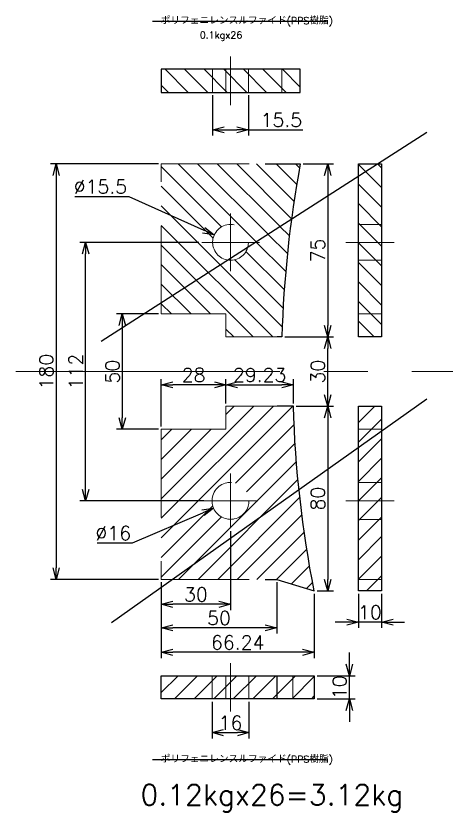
# Model space of a CAD drawing. Header units: millimetres. Extents: x -16130 to 36813, y -8099 to 27484.
# Drawn here: x 8055.4 to 8241.7, y 26380.9 to 26725.8 of the extents above; entities that cross this region are included whole.
import ezdxf

# ---------------------------------------------------------------- set-up
doc = ezdxf.new("R2010")
doc.units = ezdxf.units.MM
doc.header["$LTSCALE"] = 6
doc.header["$PDMODE"] = 99
doc.header["$PDSIZE"] = 1
doc.linetypes.add('CENTER2', pattern=[28.575, 19.05, -3.175, 3.175, -3.175])
doc.linetypes.add('HIDDEN', pattern=[9.525, 6.35, -3.175])
for name, color, linetype, lineweight in [('04_HIDDEN', 2, 'HIDDEN', 13), ('05_CENTER', 4, 'CENTER2', 13), ('08_DIM', 3, 'Continuous', 13)]:
    doc.layers.add(name, color=color, linetype=linetype, lineweight=lineweight)
doc.styles.add('KSS_TXT', font='txt.shx', dxfattribs={"bigfont": 'extfont2.shx'})
doc.dimstyles.new('KSS_DIM', dxfattribs={"dimtxt": 3, "dimasz": 2.5, "dimexe": 1.25, "dimexo": 0.625, "dimtad": 1, "dimdsep": 46, "dimtxsty": 'KSS_TXT', "dimblk": 'OPEN30', "dimcen": 0, "dimazin": 2, "dimtfac": 0.75, "dimtmove": 0, "dimatfit": 3, "dimldrblk": 'OPEN30', "dimfxl": 1, "dimtolj": 1, "dimarcsym": 0})
doc.dimstyles.new('KSS_DIM$3', dxfattribs={"dimtxt": 3, "dimasz": 2.5, "dimexe": 1.25, "dimexo": 0.625, "dimtad": 1, "dimtih": 1, "dimtoh": 1, "dimdsep": 46, "dimtxsty": 'KSS_TXT', "dimblk": 'OPEN30', "dimcen": 0, "dimazin": 2, "dimtfac": 0.75, "dimtofl": 0, "dimtmove": 0, "dimatfit": 3, "dimldrblk": 'OPEN30', "dimfxl": 1, "dimtolj": 1, "dimarcsym": 0})

# ---------------------------------------------------------------- blocks, each defined once
blk = doc.blocks.new('_Open30')
at = {"color": 0, "linetype": 'ByBlock', "lineweight": -2}
for p, q in [((-1, 0.268), (0, 0)), ((0, 0), (-1, -0.268)), ((0, 0), (-1, 0))]:
    blk.add_line(p, q, dxfattribs=at)
blk = doc.blocks.new('*D907')
at = {"layer": '08_DIM', "color": 0, "lineweight": -2, "transparency": 16777216}
for p, q in [((8117.07, 26596.71), (8098.96, 26596.71)), ((8101.46, 26591.71), (8101.46, 26551.71)), ((8117.07, 26546.71), (8098.96, 26546.71))]:
    blk.add_line(p, q, dxfattribs=at)
at = {"layer": 'Defpoints', "color": 0, "transparency": 16777216}
for p in [(8118.32, 26596.71), (8101.46, 26546.71), (8118.32, 26546.71)]:
    blk.add_point(p, dxfattribs=at)
at = {"layer": '08_DIM', "color": 0, "lineweight": -2, "transparency": 16777216, "xscale": 5, "yscale": 5, "zscale": 5}
for p, rotation in [((8101.46, 26596.71), 90), ((8101.46, 26546.71), 270)]:
    blk.add_blockref('_Open30', p, dxfattribs=dict(at, rotation=rotation))
at = {"layer": '08_DIM', "color": 0, "transparency": 16777216, "insert": (8097.21, 26571.71), "char_height": 6, "attachment_point": 5, "rotation": 90, "style": 'KSS_TXT'}
blk.add_mtext('\\A1;50', dxfattribs=at)
blk = doc.blocks.new('*D908')
at = {"layer": '08_DIM', "color": 0, "lineweight": -2, "transparency": 16777216}
for p, q in [((8171.8, 26586.71), (8192.9, 26586.71)), ((8190.4, 26561.71), (8190.4, 26581.71)), ((8176.8, 26556.71), (8192.9, 26556.71))]:
    blk.add_line(p, q, dxfattribs=at)
at = {"layer": 'Defpoints', "color": 0, "transparency": 16777216}
for p in [(8170.55, 26586.71), (8190.4, 26586.71), (8175.55, 26556.71)]:
    blk.add_point(p, dxfattribs=at)
at = {"layer": '08_DIM', "color": 0, "lineweight": -2, "transparency": 16777216, "xscale": 5, "yscale": 5, "zscale": 5}
for p, rotation in [((8190.4, 26586.71), 90), ((8190.4, 26556.71), 270)]:
    blk.add_blockref('_Open30', p, dxfattribs=dict(at, rotation=rotation))
at = {"layer": '08_DIM', "color": 0, "transparency": 16777216, "insert": (8186.15, 26571.71), "char_height": 6, "attachment_point": 5, "rotation": 90, "style": 'KSS_TXT'}
blk.add_mtext('\\A1;30', dxfattribs=at)
blk = doc.blocks.new('*D909')
at = {"layer": '08_DIM', "color": 0, "lineweight": -2, "transparency": 16777216}
for p, q in [((8118.32, 26547.96), (8118.32, 26568.48)), ((8141.32, 26565.98), (8123.32, 26565.98)), ((8146.32, 26557.96), (8146.32, 26568.48))]:
    blk.add_line(p, q, dxfattribs=at)
at = {"layer": 'Defpoints', "color": 0, "transparency": 16777216}
for p in [(8118.32, 26565.98), (8146.32, 26556.71), (8118.32, 26546.71)]:
    blk.add_point(p, dxfattribs=at)
at = {"layer": '08_DIM', "color": 0, "lineweight": -2, "transparency": 16777216, "xscale": 5, "yscale": 5, "zscale": 5, "rotation": 180}
blk.add_blockref('_Open30', (8118.32, 26565.98), dxfattribs=at)
at = {"layer": '08_DIM', "color": 0, "lineweight": -2, "transparency": 16777216, "xscale": 5, "yscale": 5, "zscale": 5}
blk.add_blockref('_Open30', (8146.32, 26565.98), dxfattribs=at)
at = {"layer": '08_DIM', "color": 0, "transparency": 16777216, "insert": (8132.32, 26570.23), "char_height": 6, "attachment_point": 5, "style": 'KSS_TXT'}
blk.add_mtext('\\A1;28', dxfattribs=at)
blk = doc.blocks.new('*D910')
at = {"layer": '08_DIM', "color": 0, "lineweight": -2, "transparency": 16777216}
for p, q in [((8148.32, 26502.62), (8148.32, 26468.41)), ((8118.32, 26480.46), (8118.32, 26468.41)), ((8143.32, 26470.91), (8123.32, 26470.91))]:
    blk.add_line(p, q, dxfattribs=at)
at = {"layer": 'Defpoints', "color": 0, "transparency": 16777216}
for p in [(8148.32, 26503.87), (8118.32, 26481.71), (8118.32, 26470.91)]:
    blk.add_point(p, dxfattribs=at)
at = {"layer": '08_DIM', "color": 0, "lineweight": -2, "transparency": 16777216, "xscale": 5, "yscale": 5, "zscale": 5, "rotation": 180}
blk.add_blockref('_Open30', (8118.32, 26470.91), dxfattribs=at)
at = {"layer": '08_DIM', "color": 0, "lineweight": -2, "transparency": 16777216, "xscale": 5, "yscale": 5, "zscale": 5}
blk.add_blockref('_Open30', (8148.32, 26470.91), dxfattribs=at)
at = {"layer": '08_DIM', "color": 0, "transparency": 16777216, "insert": (8133.32, 26475.16), "char_height": 6, "attachment_point": 5, "style": 'KSS_TXT'}
blk.add_mtext('\\A1;30', dxfattribs=at)
blk = doc.blocks.new('*D912')
at = {"layer": '08_DIM', "color": 0, "lineweight": -2, "transparency": 16777216}
for p, q in [((8134.59, 26627.71), (8083.06, 26627.71)), ((8085.56, 26520.71), (8085.56, 26622.71)), ((8136.73, 26515.71), (8083.06, 26515.71))]:
    blk.add_line(p, q, dxfattribs=at)
at = {"layer": 'Defpoints', "color": 0, "transparency": 16777216}
for p in [(8085.56, 26627.71), (8135.84, 26627.71), (8137.98, 26515.71)]:
    blk.add_point(p, dxfattribs=at)
at = {"layer": '08_DIM', "color": 0, "lineweight": -2, "transparency": 16777216, "xscale": 5, "yscale": 5, "zscale": 5}
for p, rotation in [((8085.56, 26627.71), 90), ((8085.56, 26515.71), 270)]:
    blk.add_blockref('_Open30', p, dxfattribs=dict(at, rotation=rotation))
at = {"layer": '08_DIM', "color": 0, "transparency": 16777216, "insert": (8081.31, 26571.71), "char_height": 6, "attachment_point": 5, "rotation": 90, "style": 'KSS_TXT'}
blk.add_mtext('\\A1;112', dxfattribs=at)
blk = doc.blocks.new('*D913')
at = {"layer": '08_DIM', "color": 0, "lineweight": -2, "transparency": 16777216}
for p, q in [((8117.07, 26661.71), (8070.28, 26661.71)), ((8072.78, 26656.71), (8072.78, 26486.71)), ((8117.07, 26481.71), (8070.28, 26481.71))]:
    blk.add_line(p, q, dxfattribs=at)
at = {"layer": 'Defpoints', "color": 0, "transparency": 16777216}
for p in [(8118.32, 26661.71), (8072.78, 26481.71), (8118.32, 26481.71)]:
    blk.add_point(p, dxfattribs=at)
at = {"layer": '08_DIM', "color": 0, "lineweight": -2, "transparency": 16777216, "xscale": 5, "yscale": 5, "zscale": 5}
for p, rotation in [((8072.78, 26661.71), 90), ((8072.78, 26481.71), 270)]:
    blk.add_blockref('_Open30', p, dxfattribs=dict(at, rotation=rotation))
at = {"layer": '08_DIM', "color": 0, "transparency": 16777216, "insert": (8068.53, 26571.71), "char_height": 6, "attachment_point": 5, "rotation": 90, "style": 'KSS_TXT'}
blk.add_mtext('\\A1;180', dxfattribs=at)
blk = doc.blocks.new('*D914')
at = {"layer": '08_DIM', "color": 0, "lineweight": -2, "transparency": 16777216}
for p, q in [((8118.32, 26480.46), (8118.32, 26458.2)), ((8168.32, 26480.46), (8168.32, 26458.2)), ((8163.32, 26460.7), (8123.32, 26460.7))]:
    blk.add_line(p, q, dxfattribs=at)
at = {"layer": 'Defpoints', "color": 0, "transparency": 16777216}
for p in [(8118.32, 26481.71), (8168.32, 26481.71), (8118.32, 26460.7)]:
    blk.add_point(p, dxfattribs=at)
at = {"layer": '08_DIM', "color": 0, "lineweight": -2, "transparency": 16777216, "xscale": 5, "yscale": 5, "zscale": 5, "rotation": 180}
blk.add_blockref('_Open30', (8118.32, 26460.7), dxfattribs=at)
at = {"layer": '08_DIM', "color": 0, "lineweight": -2, "transparency": 16777216, "xscale": 5, "yscale": 5, "zscale": 5}
blk.add_blockref('_Open30', (8168.32, 26460.7), dxfattribs=at)
at = {"layer": '08_DIM', "color": 0, "transparency": 16777216, "insert": (8143.32, 26464.95), "char_height": 6, "attachment_point": 5, "style": 'KSS_TXT'}
blk.add_mtext('\\A1;50', dxfattribs=at)
blk = doc.blocks.new('*D927')
at = {"layer": '08_DIM', "color": 0, "lineweight": -2, "transparency": 16777216}
for p, q in [((8199.81, 26444.96), (8199.81, 26449.96)), ((8185.83, 26439.96), (8202.31, 26439.96)), ((8199.81, 26429.96), (8199.81, 26439.96)), ((8185.83, 26429.96), (8202.31, 26429.96)), ((8199.81, 26424.96), (8199.81, 26419.96))]:
    blk.add_line(p, q, dxfattribs=at)
at = {"layer": 'Defpoints', "color": 0, "transparency": 16777216}
for p in [(8184.58, 26439.96), (8199.81, 26439.96), (8184.58, 26429.96)]:
    blk.add_point(p, dxfattribs=at)
at = {"layer": '08_DIM', "color": 0, "lineweight": -2, "transparency": 16777216, "xscale": 5, "yscale": 5, "zscale": 5}
for p, rotation in [((8199.81, 26439.96), 270), ((8199.81, 26429.96), 90)]:
    blk.add_blockref('_Open30', p, dxfattribs=dict(at, rotation=rotation))
at = {"layer": '08_DIM', "color": 0, "transparency": 16777216, "insert": (8195.56, 26434.96), "char_height": 6, "attachment_point": 5, "rotation": 90, "style": 'KSS_TXT'}
blk.add_mtext('\\A1;10', dxfattribs=at)
blk = doc.blocks.new('*D930')
at = {"layer": '08_DIM', "color": 0, "lineweight": -2, "transparency": 16777216}
for p, q in [((8080.94, 26647.59), (8104.24, 26647.59)), ((8104.24, 26647.59), (8136.7, 26632.95))]:
    blk.add_line(p, q, dxfattribs=at)
at = {"layer": 'Defpoints', "color": 0, "transparency": 16777216}
for p in [(8141.26, 26630.9), (8155.39, 26624.53)]:
    blk.add_point(p, dxfattribs=at)
at = {"layer": '08_DIM', "color": 0, "lineweight": -2, "transparency": 16777216, "xscale": 5, "yscale": 5, "zscale": 5, "rotation": 335.7300917036027}
blk.add_blockref('_Open30', (8141.26, 26630.9), dxfattribs=at)
at = {"layer": '08_DIM', "color": 0, "transparency": 16777216, "insert": (8091.96, 26651.85), "char_height": 6, "attachment_point": 5, "style": 'KSS_TXT'}
blk.add_mtext('\\A1;%%C15.5', dxfattribs=at)
blk = doc.blocks.new('A$C37143960_1_1')
h = blk.add_hatch()
h.set_pattern_fill('_USER', color=3, scale=6, angle=45, pattern_type=0)
h.set_pattern_definition([(45, (-8147.3205, -26515.7115), (-4.2426407, 4.2426407), [])])
h.paths.add_polyline_path([(28.23, 41), (21.23, 41), (-1, 41), (-1, 31), (-29, 31), (-29, -34), (-23.96, -34), (30.61, 5.34, -0.018561)])
h.paths.add_polyline_path([(-7, 0, -1), (9, 0, -1)], flags=16)
h.paths.add_polyline_path([(30.61, 5.34), (-23.96, -34), (16, -34), (21, -34), (37.24, -39, -0.022725)])
at = {"color": 0}
blk.add_lwpolyline([(16, -34), (21, -34), (37.24, -39, -0.040893), (28.23, 41)], format="xyb", dxfattribs=at)
blk.add_lwpolyline([(28.23, 41), (21.23, 41)], dxfattribs=at)
at = {"layer": '04_HIDDEN'}
blk.add_lwpolyline([(21.23, 41), (-1, 41), (-1, 31), (-29, 31), (-29, -34), (16, -34)], dxfattribs=at)
blk.add_circle((1, 0), 8, dxfattribs=at)
at = {"layer": '05_CENTER'}
for p, q in [((1, -11.85), (1, 11.85)), ((12.85, 0), (-10.85, 0))]:
    blk.add_line(p, q, dxfattribs=at)
blk = doc.blocks.new('A$C43D50A63_1_1')
h = blk.add_hatch()
h.set_pattern_fill('_USER', color=3, scale=6, angle=45, pattern_type=0)
h.set_pattern_definition([(45, (-8147.3205, -26429.961), (-4.2426407, 4.2426407), [])])
h.paths.add_polyline_path([(-8, 10), (-29, 10), (-29, 0), (-8, 0)])
h.paths.add_polyline_path([(-1, 10), (-8, 10), (-8, 0), (-1, 0)])
h.paths.add_polyline_path([(0, 10), (-1, 10), (-1, 0), (0, 0)])
h.paths.add_polyline_path([(8, 10), (0, 10), (0, 0), (8, 0)])
h.paths.add_polyline_path([(21, 10), (8, 10), (8, 0), (21, 0)])
h.paths.add_polyline_path([(29.23, 10), (21, 10), (21, 0), (29.23, 0)])
h.paths.add_polyline_path([(37.26, 10), (29.23, 10), (29.23, 0), (37.26, 0)])
at = {"color": 0}
blk.add_line((21, 10), (21, 0), dxfattribs=at)
blk.add_lwpolyline([(-29, 10), (37.26, 10), (37.26, 0), (-29, 0)], close=True, dxfattribs=at)
at = {"layer": '04_HIDDEN'}
for p, q in [((-7, 10), (-7, 0)), ((9, 10), (9, 0))]:
    blk.add_line(p, q, dxfattribs=at)
at = {"layer": '04_HIDDEN', "color": 9}
for p, q in [((-1, 10), (-1, 0)), ((28, 10), (28, 0))]:
    blk.add_line(p, q, dxfattribs=at)
at = {"layer": '05_CENTER'}
blk.add_line((1, 15.5), (1, -5.5), dxfattribs=at)
blk = doc.blocks.new('A$C017516D9_1_1')
h = blk.add_hatch()
h.set_pattern_fill('_USER', color=3, scale=6, angle=45, pattern_type=0)
h.set_pattern_definition([(45, (-8213.703, -26515.7115), (-4.2426407, 4.2426407), [])])
h.paths.add_polyline_path([(0, 41), (-10, 41), (-10, 31), (0, 31)])
h.paths.add_polyline_path([(0, 31), (-10, 31), (-10, 8), (0, 8)])
h.paths.add_polyline_path([(0, 8), (-10, 8), (-10, 0), (0, 0)])
h.paths.add_polyline_path([(0, 0), (-10, 0), (-10, -8), (0, -8)])
h.paths.add_polyline_path([(0, -8), (-10, -8), (-10, -34), (0, -34)])
h.paths.add_polyline_path([(0, -34), (-10, -34), (-10, -39), (0, -39)])
at = {"color": 0}
blk.add_lwpolyline([(0, 41), (0, -39), (-10, -39), (-10, 41)], close=True, dxfattribs=at)
at = {"layer": '04_HIDDEN'}
for p, q in [((-10, 31), (0, 31)), ((-10, 8), (0, 8)), ((-10, -8), (0, -8)), ((-10, -34), (0, -34))]:
    blk.add_line(p, q, dxfattribs=at)
at = {"layer": '05_CENTER'}
blk.add_line((-15.5, 0), (5.5, 0), dxfattribs=at)
blk = doc.blocks.new('A$C10B16660_1_1')
h = blk.add_hatch()
h.set_pattern_fill('_USER', color=3, scale=6, angle=135, pattern_type=0)
h.set_pattern_definition([(135, (-8147.3205, -26627.7115), (-4.2426407, -4.2426407), [])])
h.paths.add_polyline_path([(31.2, 34), (16, 34), (-29, 34), (-29, -26.28), (-0.03, -7.68, -0.375691), (-6.75, 0, -1), (8.75, 0), (11.93, 0), (27.5, 10.76, -0.01166)])
h.paths.add_polyline_path([(27.5, 10.76), (8.41, -2.26, -0.36737), (-0.03, -7.68), (-29, -26.28), (-29, -31), (-1, -31), (-1, -41), (21.22, -41), (23.23, -41, -0.026078)])
at = {"color": 0}
blk.add_lwpolyline([(16, 34), (31.2, 34)], dxfattribs=at)
blk.add_lwpolyline([(31.2, 34, 0.037917), (23.23, -41), (21.23, -41)], format="xyb", dxfattribs=at)
at = {"layer": '04_HIDDEN'}
blk.add_lwpolyline([(21.22, -41), (-1, -41), (-1, -31), (-29, -31), (-29, 34), (16, 34)], dxfattribs=at)
blk.add_circle((1, 0), 7.75, dxfattribs=at)
at = {"layer": '05_CENTER'}
for p, q in [((1, -12.48), (1, 12.48)), ((13.48, 0), (-11.48, 0))]:
    blk.add_line(p, q, dxfattribs=at)
blk = doc.blocks.new('A$C6ACF0272_1_1')
h = blk.add_hatch()
h.set_pattern_fill('_USER', color=3, scale=6, angle=135, pattern_type=0)
h.set_pattern_definition([(135, (-8147.3205, -26702.6894), (-4.2426407, -4.2426407), [])])
h.paths.add_polyline_path([(31.22, 0), (24.23, 0), (24.23, -10), (31.22, -10)])
h.paths.add_polyline_path([(24.23, 0), (7.75, 0), (7.75, -10), (24.23, -10)])
h.paths.add_polyline_path([(7.75, 0), (0, 0), (0, -10), (7.75, -10)])
h.paths.add_polyline_path([(0, 0), (-1, 0), (-1, -10), (0, -10)])
h.paths.add_polyline_path([(-1, 0), (-7.75, 0), (-7.75, -10), (-1, -10)])
h.paths.add_polyline_path([(-7.75, 0), (-29, 0), (-29, -10), (-7.75, -10)])
at = {"color": 0}
blk.add_lwpolyline([(-29, -10), (31.22, -10), (31.22, 0), (-29, 0)], close=True, dxfattribs=at)
at = {"layer": '04_HIDDEN'}
for p, q in [((-6.75, -10), (-6.75, 0)), ((8.75, -10), (8.75, 0))]:
    blk.add_line(p, q, dxfattribs=at)
at = {"layer": '04_HIDDEN', "color": 9}
for p, q in [((-1, -10), (-1, 0)), ((23.23, -10), (23.23, 0))]:
    blk.add_line(p, q, dxfattribs=at)
at = {"layer": '05_CENTER'}
blk.add_line((1, -15.5), (1, 5.5), dxfattribs=at)
blk = doc.blocks.new('A$C4B6B21EC_1_1')
h = blk.add_hatch()
h.set_pattern_fill('_USER', color=3, scale=6, angle=135, pattern_type=0)
h.set_pattern_definition([(135, (-8213.703, -26627.7115), (-4.2426407, -4.2426407), [])])
h.paths.add_polyline_path([(0, 34), (-10, 34), (-10, 7.75), (0, 7.75)])
h.paths.add_polyline_path([(0, 7.75), (-10, 7.75), (-10, 0), (0, 0)])
h.paths.add_polyline_path([(0, 0), (-10, 0), (-10, -7.75), (0, -7.75)])
h.paths.add_polyline_path([(0, -7.75), (-10, -7.75), (-10, -31), (0, -31)])
h.paths.add_polyline_path([(0, -31), (-10, -31), (-10, -41), (0, -41)])
at = {"color": 0}
blk.add_lwpolyline([(0, 34), (0, -41), (-10, -41), (-10, 34)], close=True, dxfattribs=at)
at = {"layer": '04_HIDDEN'}
for p, q in [((0, 7.75), (-10, 7.75)), ((0, -7.75), (-10, -7.75)), ((0, -31), (-10, -31))]:
    blk.add_line(p, q, dxfattribs=at)
at = {"layer": '05_CENTER'}
blk.add_line((5.5, 0), (-15.5, 0), dxfattribs=at)
blk = doc.blocks.new('*D975')
at = {"layer": '08_DIM', "color": 0, "lineweight": -2, "transparency": 16777216}
for p, q in [((8105.81, 26497.51), (8136.37, 26510.59)), ((8090.56, 26497.51), (8105.81, 26497.51))]:
    blk.add_line(p, q, dxfattribs=at)
at = {"layer": 'Defpoints', "color": 0, "transparency": 16777216}
for p in [(8155.67, 26518.86), (8140.97, 26512.56)]:
    blk.add_point(p, dxfattribs=at)
at = {"layer": '08_DIM', "color": 0, "lineweight": -2, "transparency": 16777216, "xscale": 5, "yscale": 5, "zscale": 5, "rotation": 23.18409573082893}
blk.add_blockref('_Open30', (8140.97, 26512.56), dxfattribs=at)
at = {"layer": '08_DIM', "color": 0, "transparency": 16777216, "insert": (8097.56, 26501.76), "char_height": 6, "attachment_point": 5, "style": 'KSS_TXT'}
blk.add_mtext('\\A1;%%C16', dxfattribs=at)
blk = doc.blocks.new('*D1017')
at = {"layer": '08_DIM', "color": 0, "lineweight": -2, "transparency": 16777216}
for p, q in [((8203.7, 26475.46), (8203.7, 26460.69)), ((8213.7, 26475.46), (8213.7, 26460.69)), ((8198.7, 26463.19), (8193.7, 26463.19)), ((8213.7, 26463.19), (8203.7, 26463.19)), ((8218.7, 26463.19), (8223.7, 26463.19))]:
    blk.add_line(p, q, dxfattribs=at)
at = {"layer": 'Defpoints', "color": 0, "transparency": 16777216}
for p in [(8203.7, 26476.71), (8213.7, 26476.71), (8203.7, 26463.19)]:
    blk.add_point(p, dxfattribs=at)
at = {"layer": '08_DIM', "color": 0, "lineweight": -2, "transparency": 16777216, "xscale": 5, "yscale": 5, "zscale": 5}
blk.add_blockref('_Open30', (8203.7, 26463.19), dxfattribs=at)
at = {"layer": '08_DIM', "color": 0, "lineweight": -2, "transparency": 16777216, "xscale": 5, "yscale": 5, "zscale": 5, "rotation": 180}
blk.add_blockref('_Open30', (8213.7, 26463.19), dxfattribs=at)
at = {"layer": '08_DIM', "color": 0, "transparency": 16777216, "insert": (8208.7, 26467.44), "char_height": 6, "attachment_point": 5, "style": 'KSS_TXT'}
blk.add_mtext('\\A1;10', dxfattribs=at)
blk = doc.blocks.new('*D1061')
at = {"layer": '08_DIM', "color": 0, "lineweight": -2, "transparency": 16777216}
for p, q in [((8146.32, 26557.96), (8146.32, 26568.48)), ((8151.32, 26565.98), (8170.55, 26565.98)), ((8175.55, 26557.96), (8175.55, 26568.48))]:
    blk.add_line(p, q, dxfattribs=at)
at = {"layer": 'Defpoints', "color": 0, "transparency": 16777216}
for p in [(8175.55, 26565.98), (8146.32, 26556.71), (8175.55, 26556.71)]:
    blk.add_point(p, dxfattribs=at)
at = {"layer": '08_DIM', "color": 0, "lineweight": -2, "transparency": 16777216, "xscale": 5, "yscale": 5, "zscale": 5, "rotation": 180}
blk.add_blockref('_Open30', (8146.32, 26565.98), dxfattribs=at)
at = {"layer": '08_DIM', "color": 0, "lineweight": -2, "transparency": 16777216, "xscale": 5, "yscale": 5, "zscale": 5}
blk.add_blockref('_Open30', (8175.55, 26565.98), dxfattribs=at)
at = {"layer": '08_DIM', "color": 0, "transparency": 16777216, "insert": (8160.93, 26570.23), "char_height": 6, "attachment_point": 5, "style": 'KSS_TXT'}
blk.add_mtext('\\A1;29.23', dxfattribs=at)
blk = doc.blocks.new('*D1946')
at = {"layer": '08_DIM', "color": 0, "lineweight": -2, "transparency": 16777216}
for p, q in [((8118.32, 26480.46), (8118.32, 26447.62)), ((8184.56, 26475.46), (8184.56, 26447.62)), ((8179.56, 26450.12), (8123.32, 26450.12))]:
    blk.add_line(p, q, dxfattribs=at)
at = {"layer": 'Defpoints', "color": 0, "transparency": 16777216}
for p in [(8118.32, 26481.71), (8184.56, 26476.71), (8118.32, 26450.12)]:
    blk.add_point(p, dxfattribs=at)
at = {"layer": '08_DIM', "color": 0, "lineweight": -2, "transparency": 16777216, "xscale": 5, "yscale": 5, "zscale": 5, "rotation": 180}
blk.add_blockref('_Open30', (8118.32, 26450.12), dxfattribs=at)
at = {"layer": '08_DIM', "color": 0, "lineweight": -2, "transparency": 16777216, "xscale": 5, "yscale": 5, "zscale": 5}
blk.add_blockref('_Open30', (8184.56, 26450.12), dxfattribs=at)
at = {"layer": '08_DIM', "color": 0, "transparency": 16777216, "insert": (8151.44, 26454.37), "char_height": 6, "attachment_point": 5, "style": 'KSS_TXT'}
blk.add_mtext('\\A1;66.24', dxfattribs=at)
blk = doc.blocks.new('*D2839')
at = {"layer": '08_DIM', "color": 0, "lineweight": -2, "transparency": 16777216}
for p, q in [((8179.77, 26661.71), (8192.9, 26661.71)), ((8190.4, 26656.71), (8190.4, 26591.71)), ((8171.8, 26586.71), (8192.9, 26586.71))]:
    blk.add_line(p, q, dxfattribs=at)
at = {"layer": 'Defpoints', "color": 0, "transparency": 16777216}
for p in [(8178.52, 26661.71), (8170.55, 26586.71), (8190.4, 26586.71)]:
    blk.add_point(p, dxfattribs=at)
at = {"layer": '08_DIM', "color": 0, "lineweight": -2, "transparency": 16777216, "xscale": 5, "yscale": 5, "zscale": 5}
for p, rotation in [((8190.4, 26661.71), 90), ((8190.4, 26586.71), 270)]:
    blk.add_blockref('_Open30', p, dxfattribs=dict(at, rotation=rotation))
at = {"layer": '08_DIM', "color": 0, "transparency": 16777216, "insert": (8186.14, 26624.21), "char_height": 6, "attachment_point": 5, "rotation": 90, "style": 'KSS_TXT'}
blk.add_mtext('\\A1;75', dxfattribs=at)
blk = doc.blocks.new('*D2840')
at = {"layer": '08_DIM', "color": 0, "lineweight": -2, "transparency": 16777216}
for p, q in [((8176.8, 26556.71), (8192.9, 26556.71)), ((8190.4, 26551.71), (8190.4, 26481.71)), ((8185.81, 26476.71), (8192.9, 26476.71))]:
    blk.add_line(p, q, dxfattribs=at)
at = {"layer": 'Defpoints', "color": 0, "transparency": 16777216}
for p in [(8175.55, 26556.71), (8184.56, 26476.71), (8190.4, 26476.71)]:
    blk.add_point(p, dxfattribs=at)
at = {"layer": '08_DIM', "color": 0, "lineweight": -2, "transparency": 16777216, "xscale": 5, "yscale": 5, "zscale": 5}
for p, rotation in [((8190.4, 26556.71), 90), ((8190.4, 26476.71), 270)]:
    blk.add_blockref('_Open30', p, dxfattribs=dict(at, rotation=rotation))
at = {"layer": '08_DIM', "color": 0, "transparency": 16777216, "insert": (8186.15, 26516.71), "char_height": 6, "attachment_point": 5, "rotation": 90, "style": 'KSS_TXT'}
blk.add_mtext('\\A1;80', dxfattribs=at)
blk = doc.blocks.new('*D2845')
at = {"layer": '08_DIM', "color": 0, "lineweight": -2, "transparency": 16777216}
for p, q in [((8140.57, 26691.44), (8140.57, 26673.99)), ((8156.07, 26691.44), (8156.07, 26673.99)), ((8145.57, 26676.49), (8151.07, 26676.49)), ((8156.07, 26676.49), (8179.61, 26676.49))]:
    blk.add_line(p, q, dxfattribs=at)
at = {"layer": 'Defpoints', "color": 0, "transparency": 16777216}
for p in [(8140.57, 26692.69), (8156.07, 26692.69), (8156.07, 26676.49)]:
    blk.add_point(p, dxfattribs=at)
at = {"layer": '08_DIM', "color": 0, "lineweight": -2, "transparency": 16777216, "xscale": 5, "yscale": 5, "zscale": 5, "rotation": 180}
blk.add_blockref('_Open30', (8140.57, 26676.49), dxfattribs=at)
at = {"layer": '08_DIM', "color": 0, "lineweight": -2, "transparency": 16777216, "xscale": 5, "yscale": 5, "zscale": 5}
blk.add_blockref('_Open30', (8156.07, 26676.49), dxfattribs=at)
at = {"layer": '08_DIM', "color": 0, "transparency": 16777216, "insert": (8170.34, 26680.74), "char_height": 6, "attachment_point": 5, "style": 'KSS_TXT'}
blk.add_mtext('\\A1;15.5', dxfattribs=at)
blk = doc.blocks.new('*D2846')
at = {"layer": '08_DIM', "color": 0, "lineweight": -2, "transparency": 16777216}
for p, q in [((8140.32, 26428.71), (8140.32, 26412.82)), ((8156.32, 26428.71), (8156.32, 26412.82)), ((8145.32, 26415.32), (8151.32, 26415.32))]:
    blk.add_line(p, q, dxfattribs=at)
at = {"layer": 'Defpoints', "color": 0, "transparency": 16777216}
for p in [(8140.32, 26429.96), (8156.32, 26429.96), (8156.32, 26415.32)]:
    blk.add_point(p, dxfattribs=at)
at = {"layer": '08_DIM', "color": 0, "lineweight": -2, "transparency": 16777216, "xscale": 5, "yscale": 5, "zscale": 5, "rotation": 180}
blk.add_blockref('_Open30', (8140.32, 26415.32), dxfattribs=at)
at = {"layer": '08_DIM', "color": 0, "lineweight": -2, "transparency": 16777216, "xscale": 5, "yscale": 5, "zscale": 5}
blk.add_blockref('_Open30', (8156.32, 26415.32), dxfattribs=at)
at = {"layer": '08_DIM', "color": 0, "transparency": 16777216, "insert": (8148.32, 26419.57), "char_height": 6, "attachment_point": 5, "style": 'KSS_TXT'}
blk.add_mtext('\\A1;16', dxfattribs=at)

msp = doc.modelspace()

# ---------------------------------------------------------------- linework, layer by layer
for p, q in [((8114.56253, 26723.60124), (8189.95027, 26723.60124)), ((8114.56253, 26403.66474), (8189.95027, 26403.66474))]:
    msp.add_line(p, q)
at = {"color": 1}
for p, q in [((8233.39763, 26675.3242), (8092.2868, 26584.7095)), ((8233.39763, 26559.82242), (8096.75639, 26462.82648))]:
    msp.add_line(p, q, dxfattribs=at)
at = {"layer": '05_CENTER'}
msp.add_line((8055.37916, 26571.71155), (9067.091, 26571.71155), dxfattribs=at)

# ---------------------------------------------------------------- block references
for name, p in [('A$C6ACF0272_1_1', (8147.32048, 26702.68936)), ('A$C10B16660_1_1', (8147.32048, 26627.71155)), ('A$C4B6B21EC_1_1', (8213.70271, 26627.71155)), ('A$C37143960_1_1', (8147.32048, 26515.71155)), ('A$C017516D9_1_1', (8213.70271, 26515.71155)), ('A$C43D50A63_1_1', (8147.32048, 26429.96114))]:
    msp.add_blockref(name, p)

# ---------------------------------------------------------------- texts
at = {"layer": '08_DIM', "style": 'KSS_TXT'}
for p in [(8118.08698, 26722.23991), (8118.08698, 26402.30341)]:
    msp.add_text('ポリフェニレンスルファイド(PPS樹脂)', height=3, dxfattribs=at).set_placement(p)
at = {"layer": '08_DIM', "color": 4, "style": 'KSS_TXT'}
msp.add_text('0.1kgx26', height=3, dxfattribs=at).set_placement((8135.02316, 26716.08522))
at = {"layer": '08_DIM', "color": 6, "style": 'KSS_TXT'}
msp.add_text('0.12kgx26=3.12kg', height=9, dxfattribs=at).set_placement((8109.32362, 26383.89035))

# ---------------------------------------------------------------- dimensions: what is measured, and where the dimension line sits
at = {"layer": '08_DIM'}
for base, p1, p2, picture, middle in [((8156.07048, 26676.48603), (8140.57048, 26692.68936), (8156.07048, 26692.68936), '*D2845', (8170.34131, 26680.74436)), ((8118.32048, 26565.98108), (8146.32048, 26556.71155), (8118.32048, 26546.71155), '*D909', (8132.32048, 26570.23108)), ((8118.32048, 26470.90787), (8148.32048, 26503.86574), (8118.32048, 26481.71155), '*D910', (8133.32048, 26475.15787)), ((8118.32048, 26460.69986), (8168.32048, 26481.71155), (8118.32048, 26481.71155), '*D914', (8143.32048, 26464.95403)), ((8203.70271, 26463.18548), (8213.70271, 26476.71155), (8203.70271, 26476.71155), '*D1017', (8208.70271, 26467.43548)), ((8156.32048, 26415.32068), (8140.32048, 26429.96114), (8156.32048, 26429.96114), '*D2846', (8148.32048, 26419.57068))]:
    dim = msp.add_linear_dim(base=base, p1=p1, p2=p2, dimstyle='KSS_DIM', override={"dimscale": 2}, dxfattribs=at)
    dim.commit()
    dim.dimension.update_dxf_attribs({"geometry": picture, "text_midpoint": middle})
for base, p1, p2, picture, middle in [((8072.78398, 26481.71155), (8118.32048, 26661.71155), (8118.32048, 26481.71155), '*D913', (8068.53398, 26571.71155)), ((8190.39543, 26586.71155), (8178.52052, 26661.71155), (8170.54643, 26586.71155), '*D2839', (8186.14127, 26624.21155)), ((8085.55815, 26627.71155), (8137.97943, 26515.71155), (8135.84116, 26627.71155), '*D912', (8081.30815, 26571.71155)), ((8101.46246, 26546.71155), (8118.32048, 26596.71155), (8118.32048, 26546.71155), '*D907', (8097.2083, 26571.71155)), ((8190.39543, 26586.71155), (8175.54898, 26556.71155), (8170.54643, 26586.71155), '*D908', (8186.14543, 26571.71155)), ((8190.39543, 26476.71155), (8175.54898, 26556.71155), (8184.56046, 26476.71155), '*D2840', (8186.14543, 26516.71155)), ((8199.80842, 26439.96114), (8184.57935, 26429.96114), (8184.57935, 26439.96114), '*D927', (8195.55842, 26434.96114))]:
    dim = msp.add_linear_dim(base=base, p1=p1, p2=p2, angle=90, dimstyle='KSS_DIM', override={"dimscale": 2}, dxfattribs=at)
    dim.commit()
    dim.dimension.update_dxf_attribs({"geometry": picture, "text_midpoint": middle})
for p1, p2, picture, middle in [((8155.38553, 26624.52602), (8141.25543, 26630.89707), '*D930', (8091.96436, 26647.58895)), ((8155.67444, 26518.86104), (8140.96652, 26512.56205), '*D975', (8097.55973, 26497.50538))]:
    dim = msp.add_diameter_dim_2p(p1=p1, p2=p2, dimstyle='KSS_DIM$3', override={"dimscale": 2, "dimpost": '%%C<>'}, dxfattribs=at)
    dim.commit()
    dim.dimension.update_dxf_attribs({"geometry": picture, "text_midpoint": middle, "dimtype": 163})
at = {"layer": '08_DIM', "color": 1}
for base, p1, p2, picture, middle in [((8175.54898, 26565.98108), (8146.32048, 26556.71155), (8175.54898, 26556.71155), '*D1061', (8160.93473, 26570.23108)), ((8118.32048, 26450.12265), (8184.56046, 26476.71155), (8118.32048, 26481.71155), '*D1946', (8151.44047, 26454.37265))]:
    dim = msp.add_linear_dim(base=base, p1=p1, p2=p2, dimstyle='KSS_DIM', override={"dimscale": 2}, dxfattribs=at)
    dim.commit()
    dim.dimension.update_dxf_attribs({"geometry": picture, "text_midpoint": middle})

doc.saveas('drawing.dxf')
